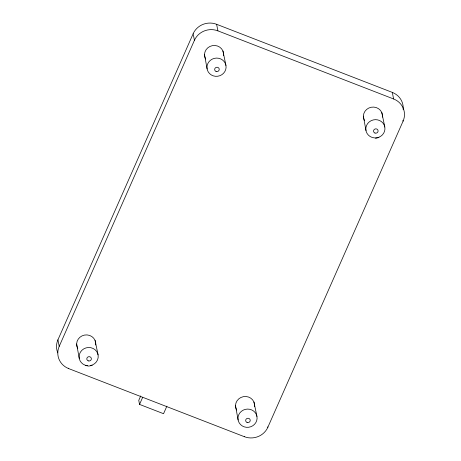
<?xml version="1.0" encoding="UTF-8"?>
<svg xmlns="http://www.w3.org/2000/svg" width="461" height="461" viewBox="0 0 461 461"><rect width="100%" height="100%" fill="white"/><g stroke="black" fill="none" stroke-linecap="round" stroke-linejoin="round"><path stroke-width="0.69" d="M57.804 352.878A17.921 17.045 -11 0 1 57.925 339.815L193.153 33.734L194.433 40.297L59.204 346.378A17.921 17.045 -11 0 0 68.683 368.593M140.714 395.941L138.761 400.355L139.545 404.406L163.546 413.707L166.894 406.135M139.545 404.406L142.616 397.463M402.914 120.361L403.07 121.185L267.847 427.266L267.766 426.857M375.467 138.254L378.942 137.568M92.206 365.406L88.731 366.086L85.273 365.464M193.147 33.734A17.921 17.045 -11 0 1 216.618 24.295L392.317 92.402L393.596 98.965A17.921 17.045 -11 0 1 403.075 121.185M194.427 40.297A17.921 17.045 -11 0 1 217.897 30.858L393.596 98.965M267.853 427.266A17.921 17.045 -11 0 1 244.382 436.705L68.683 368.598L68.603 368.189M381.817 112.622L384.808 127.017A9.583 9.116 -11 0 1 372.142 137.441A9.583 9.116 -11 0 1 369.221 121.923A9.583 9.116 -11 0 1 384.808 127.017M222.951 51.033L225.942 65.427A9.583 9.116 -11 0 1 213.276 75.852A9.583 9.116 -11 0 1 210.354 60.339A9.583 9.116 -11 0 1 225.942 65.427M253.948 402.044L256.944 416.439A9.583 9.116 -11 0 1 244.272 426.863A9.583 9.116 -11 0 1 241.351 411.345A9.583 9.116 -11 0 1 256.944 416.439M95.081 340.454L98.078 354.849M216.618 24.289L217.897 30.852M244.301 436.302L244.382 436.711M57.93 339.815L59.204 346.378M363.377 116.143L365.971 130.572M204.511 54.554L207.104 68.983M235.508 405.565L238.107 419.994M76.641 343.975L79.24 358.404M392.317 92.407A17.921 17.045 -11 0 1 403.15 109.459M87.481 365.711A9.583 9.116 -11 0 1 80.485 352.025A9.583 9.116 -11 0 1 96.551 351.322A9.583 9.116 -11 0 1 90.344 365.585M77.753 348.458A9.583 9.116 -11 0 1 84.478 335.078A9.583 9.116 -11 0 1 95.704 344.984M364.484 120.621A9.583 9.116 -11 0 1 371.209 107.246A9.583 9.116 -11 0 1 382.44 117.146M205.618 59.037A9.583 9.116 -11 0 1 212.342 45.656A9.583 9.116 -11 0 1 223.573 55.562M236.62 410.042A9.583 9.116 -11 0 1 243.345 396.667A9.583 9.116 -11 0 1 254.57 406.567M88.23 360.871A2.288 2.172 -11 0 0 91.347 358.502A2.288 2.172 -11 0 0 87.688 357.142A2.288 2.172 -11 0 0 88.23 360.871M374.966 133.045A2.288 2.172 -11 0 0 378.078 130.67A2.288 2.172 -11 0 0 374.413 129.322A2.288 2.172 -11 0 0 374.966 133.045M216.1 71.455A2.288 2.172 -11 0 0 219.211 69.081A2.288 2.172 -11 0 0 215.546 67.732A2.288 2.172 -11 0 0 216.1 71.455M247.096 422.46A2.288 2.172 -11 0 0 250.214 420.092A2.288 2.172 -11 0 0 246.554 418.732A2.288 2.172 -11 0 0 247.096 422.46"/></g></svg>
